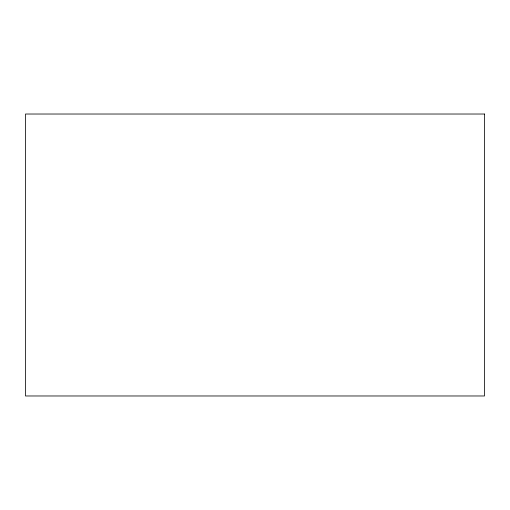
<?xml version="1.0" encoding="UTF-8"?>
<svg xmlns="http://www.w3.org/2000/svg" width="510" height="510" viewBox="0 0 510 510"><rect width="100%" height="100%" fill="white"/><g stroke="black" fill="none" stroke-linecap="round" stroke-linejoin="round"><path stroke-width="0.76" d="M484.5 114.023L25.5 114.023L25.5 395.977L484.5 395.977L484.5 114.023"/></g></svg>
